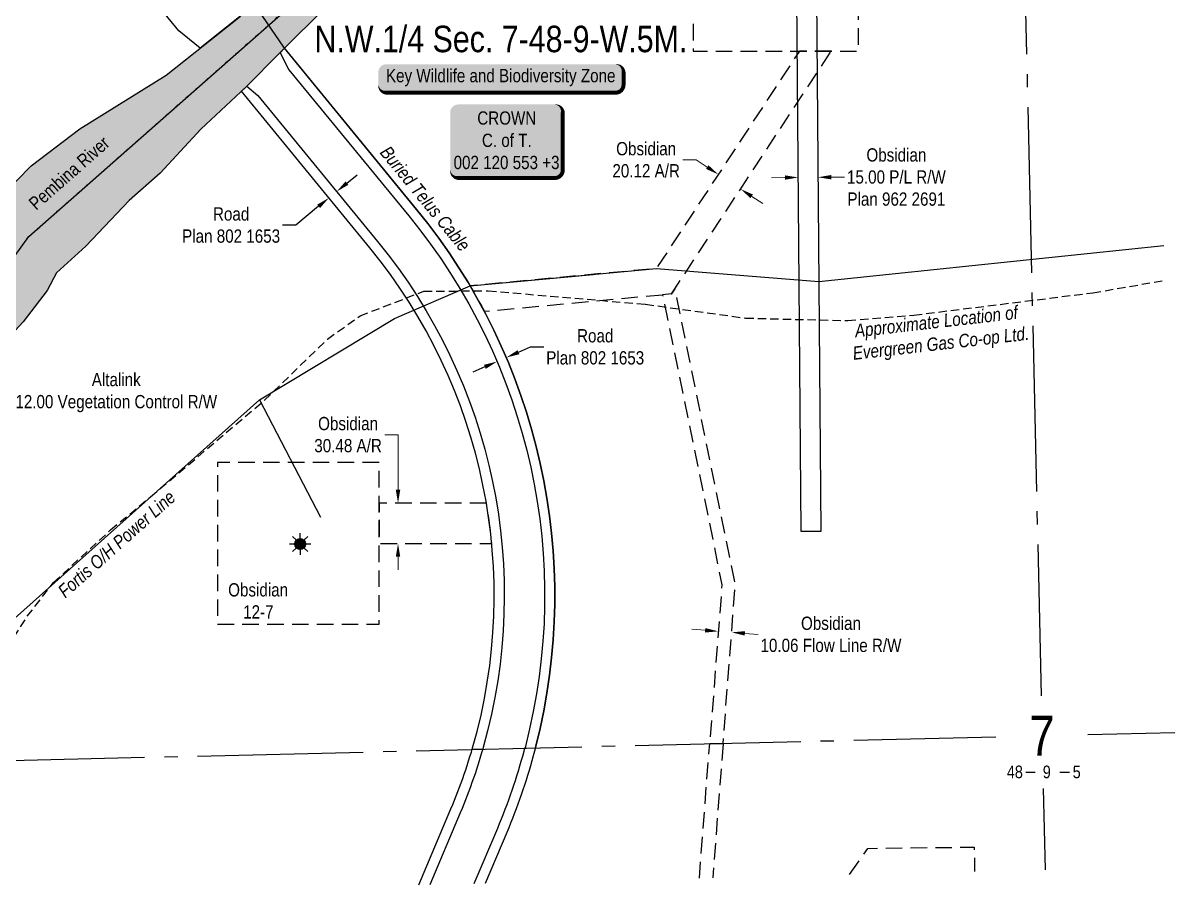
# Model space of a CAD drawing. Extents: x 610781 to 613451, y 5887607 to 5892660.
# Drawn here: x 612582 to 613451, y 5887615 to 5888266 of the extents above; entities that cross this region are included whole.
import ezdxf
from ezdxf.enums import TextEntityAlignment as Align

# ---------------------------------------------------------------- set-up
doc = ezdxf.new("R2010")
doc.units = 0
doc.header["$LTSCALE"] = 5
doc.header["$PDSIZE"] = -1.5
for name, pattern in [('foc-ACCESSROAD', [3.75, 2.5, -1.25]), ('foc-QUARTERLINE', [33, 25, -3, 2, -3]), ('foc-WHEELTRACKS', [2, 0.4, -1.6]), ('UG_PIPE', [1.875, 1.25, -0.625])]:
    doc.linetypes.add(name, pattern=pattern)
doc.layers.get('Defpoints').update_dxf_attribs({"color": 9})
for name, color, linetype in [('10', 1, 'Continuous'), ('9', 3, 'Continuous'), ('AS-OWNER', 7, 'Continuous'), ('AS-PIPE-UG', 44, 'UG_PIPE'), ('AS-PIPE-UG-T', 44, 'Continuous'), ('AS-POWER', 104, 'foc-POWER'), ('AS-TELUS', 224, 'foc-TEL'), ('AS-WILDLIFE-BLOCK', 131, 'Continuous'), ('C-AR', 13, 'foc-ACCESSROAD'), ('C-RW', 13, 'Continuous'), ('C-SYMBOL', 7, 'Continuous'), ('C-WS', 13, 'foc-ACCESSROAD'), ('C-WS-S', 13, 'Continuous'), ('L-SECLBL', 7, 'Continuous'), ('L-SECQ', 8, 'foc-QUARTERLINE'), ('L-TITLEDB', 4, 'Continuous'), ('L-TITLEDB-T', 4, 'Continuous'), ('T-WATER', 160, 'Continuous'), ('T-WATER-H', 133, 'Continuous'), ('T-WATER-P3', 160, 'foc-WHEELTRACKS'), ('T-WATER-T', 170, 'Continuous')]:
    doc.layers.add(name, color=color, linetype=linetype)
for name, color, linetype, lineweight in [('C-AR-T', 13, 'Continuous', 9), ('C-FLOWLINE-T', 13, 'Continuous', 9), ('C-RW-T', 13, 'Continuous', 9), ('C-WS-T', 13, 'Continuous', 9), ('F-EZE-T', 190, 'Continuous', 9)]:
    doc.layers.add(name, color=color, linetype=linetype, lineweight=lineweight)
doc.styles.add('175L', font='ARIALN.TTF', dxfattribs={"height": 20})
doc.styles.add('80', font='ARIALN.TTF', dxfattribs={"height": 10})
doc.styles.add('80CG', font='ARIALN.TTF', dxfattribs={"height": 10})
doc.styles.add('80L', font='ARIALN.TTF', dxfattribs={"height": 10})
doc.styles.add('foc-LtypeFont', font='ARIALN.TTF', dxfattribs={"height": 7.35})
doc.styles.add('SIMPLEX', font='ARIALN.TTF')
doc.styles.add('TXT', font='ARIALN.TTF', dxfattribs={"height": 0.2})
doc.linetypes.add('foc-POWER', pattern='A,6,-1,["P",foc-LtypeFont,S=0.2,R=0,X=-0.625,Y=-0.75],-1.24,4', length=12.24)
doc.linetypes.add('foc-POWER-NOLINE', pattern='A,0,-4,["P",foc-LtypeFont,S=0.2,R=0,X=-0.625,Y=-0.75],-8.24', length=12.24)
doc.linetypes.add('foc-TEL', pattern='A,2,-1,["T",foc-LtypeFont,S=0.2,R=0,X=-0.425,Y=-0.75],-1.24,8', length=12.24)
doc.linetypes.add('foc-TEL-NOLINE', pattern='A,0,-2,["T",foc-LtypeFont,S=0.2,R=0,X=-0.425,Y=-0.75],-10.24', length=12.24)
doc.linetypes.add('foc-TOPO-flowdirection-NOLINE', pattern='A,0,[">",foc-LtypeFont,S=0.3,R=0,X=0,Y=-0.945],-20,[">",foc-LtypeFont,S=0.3,R=0,X=0,Y=-0.945],0', length=20)
doc.dimstyles.new('Compass 5 000', dxfattribs={"dimscale": 5, "dimtxt": 9, "dimasz": 2, "dimexe": 0.2, "dimexo": 0.0625, "dimgap": 0.5, "dimtad": 0, "dimtih": 1, "dimtoh": 1, "dimzin": 0, "dimdsep": 46, "dimtxsty": '80CG', "dimcen": 0.1, "dimse1": 1, "dimse2": 1, "dimclrd": 256, "dimclrt": 256, "dimaunit": 1, "dimadec": 4, "dimazin": 0, "dimtfac": 0.06, "dimtofl": 0, "dimtmove": 0, "dimatfit": 1, "dimfxl": 0.2, "dimtolj": 1, "dimtzin": 0, "dimlwd": -1, "dimarcsym": 0})

# ---------------------------------------------------------------- blocks, each defined once
blk = doc.blocks.new('L-SECLBL')
at = {"layer": '9', "color": 7}
for p, q in [((-5.08, -27.83), (-12.29, -27.83)), ((20.7, -27.83), (13.5, -27.83))]:
    blk.add_line(p, q, dxfattribs=at)
at = {"layer": '10', "color": 2, "style": 'SIMPLEX'}
blk.add_attdef('SEC', text='', height=30, dxfattribs=at).set_placement((0, 0), align=Align.MIDDLE)
at = {"layer": '10', "color": 5, "style": '80L'}
blk.add_attdef('TWP', text='', height=9.5, dxfattribs=at).set_placement((-14.43, -27.37), align=Align.MIDDLE_RIGHT)
blk.add_attdef('RGE', text='', height=9.5, dxfattribs=at).set_placement((3.62, -27.37), align=Align.MIDDLE_CENTER)
blk.add_attdef('MER', text='', height=9.5, dxfattribs=at).set_placement((23.17, -27.37), align=Align.MIDDLE_LEFT)
blk = doc.blocks.new('GAS')
h = blk.add_hatch(color=255)
h.dxf.hatch_style = 1
edge = h.paths.add_edge_path()
edge.add_arc((0, 0), 0.9, 0, 360)
for p, q in [((-0.81, 0), (-1.62, 0)), ((-0.57, 0.57), (-1.14, 1.14)), ((0, 0.81), (0, 1.62)), ((0.57, 0.57), (1.14, 1.14)), ((1.62, 0), (0.81, 0)), ((-0.57, -0.57), (-1.14, -1.14)), ((0, -0.81), (0, -1.62)), ((1.14, -1.14), (0.57, -0.57))]:
    blk.add_line(p, q)
blk.add_circle((0, 0), 0.8)
blk = doc.blocks.new('*D519')
at = {"layer": 'Defpoints', "color": 0, "transparency": 16777216}
for p in [(612554.34, 5887986.51), (612544.27, 5887903.15), (612556.27, 5887903.43)]:
    blk.add_point(p, dxfattribs=at)
at = {"layer": 'F-EZE-T', "transparency": 16777216}
for p, q in [((612532.35, 5887986), (612522.35, 5887985.77)), ((612564.34, 5887986.74), (612574.34, 5887986.97))]:
    blk.add_line(p, q, dxfattribs=at)
for points in [[(612532.31, 5887987.67), (612532.39, 5887984.34), (612542.35, 5887986.23)], [(612564.3, 5887988.41), (612564.38, 5887985.08), (612554.34, 5887986.51)]]:
    blk.add_solid(points, dxfattribs=at)
at = {"layer": 'F-EZE-T', "transparency": 16777216, "insert": (612652.27, 5887986.97), "char_height": 10, "attachment_point": 5, "style": '80CG'}
blk.add_mtext('\\A1;Altalink\\P12.00 Vegetation Control R/W', dxfattribs=at)
blk = doc.blocks.new('*U525')
h = blk.add_hatch(color=255)
edge = h.paths.add_edge_path()
edge.add_line((-86.5, -11.5), (86.5, -11.5))
edge.add_arc((86.5, -5.5), 6, 270, 360)
edge.add_line((92.5, -5.5), (92.5, 4))
edge.add_arc((86.5, 4), 6, 0, 90)
edge.add_line((86.5, 10), (-86.5, 10))
edge.add_arc((-86.5, 4), 6, 90, 180)
edge.add_line((-92.5, 4), (-92.5, -5.5))
edge.add_arc((-86.5, -5.5), 6, 180, 270)
at = {"color": 131, "flags": 128}
blk.add_lwpolyline([(-86.5, -11.5, 3, 3, 0), (86.5, -11.5, 3, 3, 0.414214), (92.5, -5.5, 3, 3, 0), (92.5, 4, 3, 0, 0.414214), (86.5, 10, 0, 0, 0), (-86.5, 10, 0, 0, 0.414214), (-92.5, 4, 0, 0, 0), (-92.5, -5.5, 0, 3, 0.414214)], format="xyseb", close=True, dxfattribs=at)
at = {"color": 131, "style": '80'}
blk.add_attdef('ENTER_TEXT_001', (-35.99, -5), '', height=10, dxfattribs=at)
blk = doc.blocks.new('*D543')
at = {"layer": 'C-FLOWLINE-T', "transparency": 16777216}
for p, q in [((613096.44, 5887807.61), (613086.47, 5887808.37)), ((613126.41, 5887805.3), (613136.38, 5887804.53))]:
    blk.add_line(p, q, dxfattribs=at)
for points in [[(613096.57, 5887809.27), (613096.31, 5887805.94), (613106.41, 5887806.84)], [(613126.54, 5887806.96), (613126.28, 5887803.64), (613116.44, 5887806.07)]]:
    blk.add_solid(points, dxfattribs=at)
at = {"layer": 'Defpoints', "color": 0, "transparency": 16777216}
for p in [(613106.63, 5887809.64), (613116.65, 5887808.87), (613116.44, 5887806.07)]:
    blk.add_point(p, dxfattribs=at)
at = {"layer": 'C-FLOWLINE-T', "transparency": 16777216, "insert": (613191.38, 5887804.53), "char_height": 10, "attachment_point": 5, "style": '80CG'}
blk.add_mtext('\\A1;Obsidian\\P10.06 Flow Line R/W', dxfattribs=at)
blk = doc.blocks.new('*D544')
at = {"layer": 'C-RW-T', "transparency": 16777216}
for p, q in [((613156.63, 5888149.19), (613146.63, 5888149.11)), ((613191.63, 5888149.48), (613201.63, 5888149.56))]:
    blk.add_line(p, q, dxfattribs=at)
for points in [[(613156.62, 5888150.86), (613156.65, 5888147.53), (613166.63, 5888149.27)], [(613191.62, 5888151.14), (613191.64, 5888147.81), (613181.63, 5888149.4)]]:
    blk.add_solid(points, dxfattribs=at)
at = {"layer": 'Defpoints', "color": 0, "transparency": 16777216}
for p in [(613181.63, 5888149.4), (613167.34, 5888062.49), (613182.34, 5888062.61)]:
    blk.add_point(p, dxfattribs=at)
at = {"layer": 'C-RW-T', "transparency": 16777216, "insert": (613240.72, 5888149.56), "char_height": 10, "attachment_point": 5, "style": '80CG'}
blk.add_mtext('\\A1;Obsidian\\P15.00 P/L R/W\\PPlan 962 2691', dxfattribs=at)
blk = doc.blocks.new('*D545')
at = {"layer": 'C-AR-T', "transparency": 16777216}
for p, q in [((613089.72, 5888162.58), (613079.72, 5888162.58)), ((613098.07, 5888157.08), (613089.72, 5888162.58)), ((613131.58, 5888135.03), (613139.93, 5888129.53))]:
    blk.add_line(p, q, dxfattribs=at)
for points in [[(613098.98, 5888158.47), (613097.15, 5888155.69), (613106.42, 5888151.58)], [(613132.49, 5888136.42), (613130.66, 5888133.64), (613123.22, 5888140.53)]]:
    blk.add_solid(points, dxfattribs=at)
at = {"layer": 'Defpoints', "color": 0, "transparency": 16777216}
for p in [(613106.42, 5888151.58), (613106.96, 5888152.4), (613123.76, 5888141.34)]:
    blk.add_point(p, dxfattribs=at)
at = {"layer": 'C-AR-T', "transparency": 16777216, "insert": (613051.98, 5888162.58), "char_height": 10, "attachment_point": 5, "style": '80CG'}
blk.add_mtext('\\A1;Obsidian\\P20.12 A/R', dxfattribs=at)
blk = doc.blocks.new('*D553')
at = {"layer": 'C-AR-T', "transparency": 16777216}
for p, q in [((612854.81, 5887955.2), (612864.81, 5887955.2)), ((612864.81, 5887955.2), (612864.81, 5887923.63)), ((612864.81, 5887913.63), (612864.81, 5887923.63)), ((612864.81, 5887863.16), (612864.81, 5887853.16))]:
    blk.add_line(p, q, dxfattribs=at)
for points in [[(612863.14, 5887913.63), (612866.48, 5887913.63), (612864.81, 5887903.63)], [(612863.14, 5887863.16), (612866.48, 5887863.16), (612864.81, 5887873.16)]]:
    blk.add_solid(points, dxfattribs=at)
at = {"layer": 'Defpoints', "color": 0, "transparency": 16777216}
for p in [(612864.36, 5887903.63), (612864.81, 5887903.63), (612864.36, 5887873.16)]:
    blk.add_point(p, dxfattribs=at)
at = {"layer": 'C-AR-T', "transparency": 16777216, "insert": (612827.14, 5887955.2), "char_height": 10, "attachment_point": 5, "style": '80CG'}
blk.add_mtext('\\A1;Obsidian\\P30.48 A/R', dxfattribs=at)
blk = doc.blocks.new('*U621')
h = blk.add_hatch(color=255)
edge = h.paths.add_edge_path()
edge.add_line((-36.5, -28.5), (36.5, -28.5))
edge.add_arc((36.5, -22.5), 6, 270, 360)
edge.add_line((42.5, -22.5), (42.5, 21))
edge.add_arc((36.5, 21), 6, 0, 90)
edge.add_line((36.5, 27), (-36.5, 27))
edge.add_arc((-36.5, 21), 6, 90, 180)
edge.add_line((-42.5, 21), (-42.5, -22.5))
edge.add_arc((-36.5, -22.5), 6, 180, 270)
at = {"color": 14, "flags": 128}
blk.add_lwpolyline([(-36.5, -28.5, 3, 3, 0), (36.5, -28.5, 3, 3, 0.414214), (42.5, -22.5, 3, 3, 0), (42.5, 21, 3, 0, 0.414214), (36.5, 27, 0, 0, 0), (-36.5, 27, 0, 0, 0.414214), (-42.5, 21, 0, 0, 0), (-42.5, -22.5, 0, 3, 0.414214)], format="xyseb", close=True, dxfattribs=at)
at = {"color": 14, "style": '80'}
blk.add_attdef('ENTER_TEXT_001', (-26.85, -4.92), '', height=10, dxfattribs=at)
blk = doc.blocks.new('*D627')
at = {"layer": 'Defpoints', "color": 0, "transparency": 16777216}
for p in [(612786.77, 5888165.39), (612792.66, 5888170.21), (612812.66, 5888133.83)]:
    blk.add_point(p, dxfattribs=at)
at = {"layer": 'L-TITLEDB-T', "transparency": 16777216}
for p, q in [((612826.27, 5888144.99), (612834, 5888151.34)), ((612804.92, 5888127.49), (612787.65, 5888113.32)), ((612787.65, 5888113.32), (612777.65, 5888113.32))]:
    blk.add_line(p, q, dxfattribs=at)
for points in [[(612825.21, 5888146.28), (612827.33, 5888143.71), (612818.54, 5888138.65)], [(612803.87, 5888128.78), (612805.98, 5888126.2), (612812.66, 5888133.83)]]:
    blk.add_solid(points, dxfattribs=at)
at = {"layer": 'L-TITLEDB-T', "transparency": 16777216, "insert": (612738.91, 5888113.32), "char_height": 10, "attachment_point": 5, "style": '80CG'}
blk.add_mtext('\\A1;Road\\PPlan 802 1653', dxfattribs=at)
blk = doc.blocks.new('*D628')
at = {"layer": 'Defpoints', "color": 0, "transparency": 16777216}
for p in [(612944.63, 5888017.68), (612937.67, 5888014.64), (612946.48, 5888013.43)]:
    blk.add_point(p, dxfattribs=at)
at = {"layer": 'L-TITLEDB-T', "transparency": 16777216}
for p, q in [((612955.65, 5888017.43), (612964.81, 5888021.44)), ((612964.81, 5888021.44), (612974.81, 5888021.44)), ((612930.36, 5888006.39), (612921.2, 5888002.39))]:
    blk.add_line(p, q, dxfattribs=at)
for points in [[(612954.98, 5888018.96), (612956.32, 5888015.91), (612946.48, 5888013.43)], [(612929.69, 5888007.92), (612931.03, 5888004.86), (612939.52, 5888010.39)]]:
    blk.add_solid(points, dxfattribs=at)
at = {"layer": 'L-TITLEDB-T', "transparency": 16777216, "insert": (613013.55, 5888021.44), "char_height": 10, "attachment_point": 5, "style": '80CG'}
blk.add_mtext('\\A1;Road\\PPlan 802 1653', dxfattribs=at)

msp = doc.modelspace()

# ---------------------------------------------------------------- hatches: boundary and pattern name
at = {"layer": 'T-WATER-H'}
h = msp.add_hatch(color=256, dxfattribs=at)
h.dxf.hatch_style = 1
h.paths.add_polyline_path([(611842.422, 5888396.426), (611907.512, 5888397.897), (611909.42, 5888410.56), (611914.022, 5888426.304), (611925.642, 5888454.801), (611935.599, 5888465.71), (611953.709, 5888468.509), (611973.123, 5888467.888), (611996.158, 5888456.53), (612007.932, 5888441.657), (612024.301, 5888413.15), (612028.883, 5888400.639), (612067.615, 5888401.515), (612063.31, 5888415.862), (612033.953, 5888469.493), (612002.455, 5888498.703), (611978.214, 5888500.671), (611946.845, 5888503.218), (611928.298, 5888501.956), (611922.736, 5888499.445), (611913.695, 5888495.361), (611889.25, 5888477.742), (611873.823, 5888452.668), (611854.087, 5888409.982)])
h.paths.add_polyline_path([(610801.459, 5888372.901), (610814.275, 5888373.191), (610841.844, 5888384.506), (610878.042, 5888390.995), (610881.94, 5888391.153), (610902.044, 5888391.968), (610918.358, 5888392.628), (610935.083, 5888389.532), (610966.598, 5888376.633), (611079.419, 5888379.183), (611051.915, 5888400.116), (611026.662, 5888416.36), (611012.373, 5888422.939), (610946.078, 5888438.015), (610931.215, 5888443.338), (610913.732, 5888445.946), (610900.831, 5888445.653), (610893.388, 5888445.483), (610880.767, 5888443.089), (610875.881, 5888442.161), (610830.848, 5888424.96), (610802.228, 5888412.074), (610800.591, 5888411.603)])
h.paths.add_polyline_path([(613432.024, 5888562.2), (613431.101, 5888603.277), (613411.329, 5888604.722), (613377.545, 5888613.426), (613349.718, 5888627.924), (613333.321, 5888640.541), (613323.519, 5888648.085), (613244.457, 5888737.036), (613188.016, 5888785.125), (613173.288, 5888793.19), (613097.177, 5888821.434), (613080.076, 5888825.902), (613062.06, 5888828.22), (613042.512, 5888826.238), (613011.703, 5888816.302), (612997.212, 5888809.954), (612972.044, 5888792.512), (612928.857, 5888748.615), (612898.923, 5888714.247), (612874.278, 5888693.79), (612864.821, 5888680.701), (612859.965, 5888665.67), (612857.78, 5888646.944), (612863.685, 5888587.055), (612871.62, 5888541.382), (612875.103, 5888521.342), (612879.341, 5888496.948), (612879.754, 5888457.143), (612877.389, 5888438.594), (612873.08, 5888422.739), (612866.066, 5888409.037), (612831.89, 5888358.284), (612813.097, 5888335.61), (612772.514, 5888292.107), (612746.022, 5888271.058), (612726.293, 5888255.383), (612689.871, 5888226.443), (612624.677, 5888185.921), (612588.109, 5888158.089), (612566.459, 5888135.961), (612539.919, 5888099.313), (612529.674, 5888085.165), (612520.494, 5888068.932), (612489.31, 5888013.781), (612451.171, 5887965.989), (612443.04, 5887953.591), (612444.931, 5887871.563), (612478.035, 5887908.223), (612493.391, 5887934.225), (612522.755, 5887970.501), (612522.934, 5887970.722), (612541.085, 5887996.354), (612542.255, 5887997.609), (612582.134, 5888040.397), (612600.26, 5888063.95), (612607.103, 5888077.234), (612629.257, 5888097.531), (612662.04, 5888131.888), (612685.375, 5888152.56), (612716.158, 5888185.816), (612749.935, 5888217.337), (612753.988, 5888221.405), (612771.917, 5888239.403), (612815.605, 5888283.261), (612876.056, 5888352.659), (612909.999, 5888403.112), (612916.984, 5888418.534), (612921.157, 5888435.449), (612919.602, 5888515.94), (612918.525, 5888522.402), (612915.186, 5888542.445), (612910.523, 5888570.437), (612910.513, 5888614.461), (612914.565, 5888653.33), (612920.275, 5888670.573), (612935.432, 5888697.815), (612953.973, 5888721.435), (613002.561, 5888761.626), (613032.887, 5888779.33), (613048.936, 5888784.753), (613068.835, 5888787.035), (613086.376, 5888784.71), (613119.82, 5888774.993), (613148.927, 5888762.059), (613189.491, 5888737.861), (613211.207, 5888716.085), (613237.537, 5888677.059), (613265.966, 5888643.883), (613310.593, 5888603.435), (613334.543, 5888587.791), (613336.382, 5888586.59), (613367.236, 5888571.964), (613383.332, 5888567.36), (613420.563, 5888561.917)])

# ---------------------------------------------------------------- linework, layer by layer
at = {"layer": 'AS-PIPE-UG'}
msp.add_lwpolyline([(612564.979, 5887786.652), (612585.177, 5887818.209), (612604.995, 5887843.715), (612647.977, 5887883.344), (612678.048, 5887908.313), (612764.156, 5887981.233), (612811.602, 5888027.312), (612836.221, 5888044.92), (612884.316, 5888063.414), (612932.837, 5888063.779), (613051.564, 5888053.594), (613126.868, 5888043.144), (613203.999, 5888041.242), (613253.969, 5888045.429), (613388.857, 5888062.239), (613443.128, 5888071.651)], dxfattribs=at)
at = {"layer": 'AS-POWER', "linetype": 'foc-POWER-NOLINE', "flags": 128}
msp.add_lwpolyline([(612919.135, 5888067.521), (613012.063, 5888076.166)], dxfattribs=at)
at = {"layer": 'AS-POWER', "flags": 128}
for points in [[(612512.223, 5887783.705), (612566.172, 5887808.294), (612760.428, 5887981.43), (612862.145, 5888042.794), (612919.135, 5888067.521)], [(612760.428, 5887981.43), (612806.328, 5887892.886)]]:
    msp.add_lwpolyline(points, dxfattribs=at)
at = {"layer": 'AS-TELUS', "linetype": 'foc-TEL-NOLINE', "flags": 128}
msp.add_lwpolyline([(612144.447, 5888936.046), (612191.534, 5888974.703), (612315.144, 5888824.139), (612461.27, 5888646.187), (612508.254, 5888588.97), (612541.346, 5888548.646), (612569.049, 5888514.9), (612746.515, 5888298.518), (612756.072, 5888280.537), (612756.072, 5888280.537), (612756.63, 5888279.487), (612778.475, 5888247.566), (612878.788, 5888125.187, -0.2387091), (612968.737, 5887720.221), (612967.777, 5887716.52), (612966.787, 5887712.827), (612965.765, 5887709.142), (612964.713, 5887705.466), (612963.632, 5887701.799), (612962.519, 5887698.141), (612961.375, 5887694.493), (612960.201, 5887690.853), (612958.998, 5887687.224), (612957.764, 5887683.605), (612956.5, 5887679.997), (612955.207, 5887676.399), (612953.882, 5887672.812), (612952.529, 5887669.236), (612951.146, 5887665.671), (612949.733, 5887662.118), (612948.29, 5887658.578), (612946.818, 5887655.049), (612930.624, 5887616.697)], format="xyb", dxfattribs=at)
at = {"layer": 'AS-TELUS', "flags": 128}
msp.add_lwpolyline([(613059.705, 5888080.599), (613182.271, 5888070.868), (613442.534, 5888097.882)], dxfattribs=at)
at = {"layer": 'AS-TELUS', "linetype": 'foc-TEL-NOLINE', "flags": 128}
msp.add_lwpolyline([(612919.135, 5888067.521), (613059.705, 5888080.599)], dxfattribs=at)
at = {"layer": 'C-AR', "flags": 128}
for points in [[(613191.747, 5888244.648), (613167.67, 5888244.648), (613059.705, 5888080.599), (612919.135, 5888067.521, -0.0119776), (612929.871, 5888048.321), (613071.192, 5888061.468), (613073.667, 5888065.229)], [(612931.429, 5887903.632), (612850.467, 5887903.632), (612850.467, 5887873.164), (612935.483, 5887873.164, 0.0185883)]]:
    msp.add_lwpolyline(points, format="xyb", close=True, dxfattribs=at)
msp.add_lwpolyline([(613073.667, 5888065.229), (613071.192, 5888061.468), (613064.303, 5888060.827), (613109.121, 5887842.029), (613099.883, 5887722.09), (613109.988, 5887722.334), (613119.256, 5887842.664)], close=True, dxfattribs=at)
for points in [[(613092.093, 5887620.599), (613099.888, 5887722.154), (613109.984, 5887722.398), (613102.19, 5887620.843)], [(613205.448, 5887623.339), (613219.28, 5887643.111), (613299.454, 5887644.045), (613299.668, 5887625.616)]]:
    msp.add_lwpolyline(points, dxfattribs=at)
at = {"layer": 'C-RW', "flags": 128}
msp.add_lwpolyline([(613180.266, 5888316.699), (613183.809, 5887882.256), (613168.808, 5887882.149), (613165.271, 5888316.578)], close=True, dxfattribs=at)
at = {"layer": 'C-WS', "flags": 128}
for points in [[(613211.268, 5888366.424), (613087.499, 5888366.424), (613087.499, 5888244.648), (613212.257, 5888244.648)], [(612850.467, 5887934.1), (612728.595, 5887934.1), (612728.595, 5887812.228), (612850.467, 5887812.228), (612850.467, 5887873.164)]]:
    msp.add_lwpolyline(points, close=True, dxfattribs=at)
at = {"layer": 'L-SECQ'}
for p, q in [((613332.35, 5888532.232), (613349.878, 5887758.124)), ((613385.053, 5887728.976), (613450.849, 5887730.566)), ((612548.703, 5887708.762), (613315.818, 5887727.302)), ((613351.462, 5887688.169), (613352.849, 5887626.902))]:
    msp.add_line(p, q, dxfattribs=at)
at = {"layer": 'L-TITLEDB'}
msp.add_lwpolyline([(612756.63, 5888279.487), (612715.468, 5888246.781), (612699.448, 5888259.855), (612543.621, 5888449.84), (612531.275, 5888464.901), (612530.164, 5888512.945), (612569.869, 5888513.9), (612746.515, 5888298.518), (612756.63, 5888279.487)], close=True, dxfattribs=at)
for points in [[(612775.81, 5888243.311), (612782.56, 5888230.575), (612872.902, 5888120.361, -0.2400327), (612960.838, 5887720.059), (612960.486, 5887718.714), (612968.395, 5887718.906), (612968.737, 5887720.221, 0.2387091), (612878.788, 5888125.187), (612779.185, 5888246.7)], [(612750.65, 5888218.055), (612759.012, 5888211.23), (612849.364, 5888101.068, -0.2455594), (612929.044, 5887719.292), (612928.664, 5887717.945), (612920.693, 5887717.753), (612921.086, 5887719.061, 0.2470101), (612843.478, 5888096.246), (612746.668, 5888214.288)]]:
    msp.add_lwpolyline(points, format="xyb", close=True, dxfattribs=at)
for points in [[(612880.491, 5887615.485), (612904.747, 5887672.942), (612906.094, 5887676.169), (612907.413, 5887679.407), (612908.706, 5887682.657), (612909.971, 5887685.916), (612911.208, 5887689.188), (612912.417, 5887692.469), (612913.599, 5887695.76), (612914.752, 5887699.061), (612915.878, 5887702.372), (612916.976, 5887705.691), (612918.046, 5887709.021), (612919.087, 5887712.359), (612920.101, 5887715.705), (612920.693, 5887717.753), (612928.664, 5887717.945), (612928.088, 5887715.906), (612927.1, 5887712.566), (612926.083, 5887709.234), (612925.039, 5887705.91), (612923.968, 5887702.595), (612922.869, 5887699.29), (612921.743, 5887695.993), (612920.589, 5887692.706), (612919.409, 5887689.428), (612918.201, 5887686.161), (612916.967, 5887682.903), (612915.705, 5887679.656), (612914.417, 5887676.419), (612913.102, 5887673.193), (612911.761, 5887669.978), (612888.84, 5887615.687)], [(612922.272, 5887616.495), (612939.971, 5887658.412), (612941.443, 5887661.949), (612942.885, 5887665.497), (612944.296, 5887669.057), (612945.677, 5887672.63), (612947.028, 5887676.213), (612948.349, 5887679.809), (612949.639, 5887683.415), (612950.898, 5887687.032), (612952.127, 5887690.659), (612953.324, 5887694.297), (612954.491, 5887697.945), (612955.627, 5887701.603), (612956.732, 5887705.27), (612957.807, 5887708.947), (612958.849, 5887712.632), (612959.86, 5887716.326), (612960.486, 5887718.714), (612968.395, 5887718.906), (612967.777, 5887716.52), (612966.787, 5887712.827), (612965.765, 5887709.142), (612964.713, 5887705.466), (612963.632, 5887701.799), (612962.519, 5887698.141), (612961.375, 5887694.493), (612960.201, 5887690.853), (612958.998, 5887687.224), (612957.764, 5887683.605), (612956.5, 5887679.997), (612955.207, 5887676.399), (612953.882, 5887672.812), (612952.529, 5887669.236), (612951.146, 5887665.671), (612949.733, 5887662.118), (612948.29, 5887658.578), (612946.818, 5887655.049), (612930.624, 5887616.697)]]:
    msp.add_lwpolyline(points, dxfattribs=at)
at = {"layer": 'T-WATER'}
for points in [[(612815.605, 5888283.261), (612771.917, 5888239.403), (612753.988, 5888221.405), (612749.935, 5888217.337), (612716.158, 5888185.816), (612685.375, 5888152.56), (612662.04, 5888131.888), (612629.257, 5888097.531), (612607.103, 5888077.234), (612600.26, 5888063.95), (612582.134, 5888040.397), (612542.255, 5887997.609)], [(612566.459, 5888135.961), (612588.109, 5888158.089), (612624.677, 5888185.921), (612689.871, 5888226.443), (612726.293, 5888255.383), (612746.022, 5888271.058)]]:
    msp.add_lwpolyline(points, dxfattribs=at)
at = {"layer": 'T-WATER-P3', "linetype": 'foc-TOPO-flowdirection-NOLINE', "flags": 128}
msp.add_lwpolyline([(612444.069, 5887908.954), (612455.723, 5887923.689), (612586.221, 5888104.651), (612795.266, 5888289.101), (612848.307, 5888348.779), (612882.499, 5888397.525), (612898.676, 5888433.781), (612900.144, 5888453.659), (612898.091, 5888513.274), (612885.712, 5888612.082), (612891.443, 5888671.22), (612940.302, 5888734.003), (612984.426, 5888774.225), (613018.01, 5888795.575), (613056.102, 5888806.701), (613075.995, 5888806.243), (613169.494, 5888773.092), (613202.008, 5888750.264), (613230.669, 5888722.632), (613309.081, 5888632.693), (613340.918, 5888608.752), (613376.838, 5888591.41), (613415.949, 5888583.717), (613431.533, 5888584.053)], dxfattribs=at)
at = {"layer": 'T-WATER-P3', "flags": 128}
msp.add_lwpolyline([(612444.069, 5887908.954), (612455.723, 5887923.689), (612586.221, 5888104.651), (612795.266, 5888289.101), (612848.307, 5888348.779), (612882.499, 5888397.525), (612898.676, 5888433.781), (612900.144, 5888453.659), (612898.091, 5888513.274), (612885.712, 5888612.082), (612891.443, 5888671.22), (612940.302, 5888734.003), (612984.426, 5888774.225), (613018.01, 5888795.575), (613056.102, 5888806.701), (613075.995, 5888806.243), (613169.494, 5888773.092), (613202.008, 5888750.264), (613230.669, 5888722.632), (613309.081, 5888632.693), (613340.918, 5888608.752), (613376.838, 5888591.41), (613415.949, 5888583.717), (613431.533, 5888584.053)], dxfattribs=at)

# ---------------------------------------------------------------- block references
at = {"layer": 'AS-OWNER'}
ref = msp.add_blockref('*U621', (612946.633, 5888177.356), dxfattribs=dict(at, xscale=0.9992244104333442, yscale=0.9992244104333442, zscale=0.9992244104333442))
ref.add_attrib('ENTER_TEXT_001', 'CROWN', (612924.591, 5888189.119), dxfattribs={"layer": '0', "color": 14, "height": 9.9922, "style": '80'})
ref.add_attrib('ENTER_TEXT_002', 'C. of T.', (612928.084, 5888172.288), dxfattribs={"layer": '0', "color": 14, "height": 9.9922, "style": '80'})
ref.add_attrib('ENTER_TEXT_003', '002 120 553 +3', (612906.729, 5888155.593), dxfattribs={"layer": '0', "color": 14, "height": 9.99224, "style": '80'})
at = {"layer": 'AS-WILDLIFE-BLOCK', "color": 3}
ref = msp.add_blockref('*U525', (612942.445, 5888224.714), dxfattribs=dict(at, xscale=0.999609, yscale=0.999609, zscale=0.999609))
ref.add_attrib('ENTER_TEXT_001', 'Key Wildlife and Biodiversity Zone', (612855.706, 5888221.1), dxfattribs={"layer": '0', "color": 131, "height": 9.99609, "style": '80'})
at = {"layer": 'C-WS-S', "xscale": 5.000000000000025, "yscale": 5.000000000000025, "zscale": 5.000000000000025}
msp.add_blockref('GAS', (612791.01, 5887872.687), dxfattribs=at)
at = {"layer": 'L-SECLBL', "color": 3, "xscale": 0.999609, "yscale": 0.999609, "zscale": 0.999609}
msp.add_blockref('L-SECLBL', (613350.557, 5887728.142), dxfattribs=at).add_auto_attribs({'SEC': '7', 'TWP': '48', 'RGE': '9', 'MER': '5'})

# ---------------------------------------------------------------- texts
at = {"layer": 'AS-PIPE-UG-T', "insert": (613197.095, 5888037.139), "char_height": 10, "attachment_point": 1, "rotation": 6.564911, "style": '80L'}
msp.add_mtext_dynamic_manual_height_columns('\\pi11.81721;{\\fArial Narrow|b0|i1|c0|p34;Approximate Location of \\P\\pi8.31789;Evergreen Gas Co-op Ltd.}', width=148.67535, gutter_width=47.5, heights=[0], dxfattribs=at)
at = {"layer": 'AS-POWER', "insert": (612607.178, 5887838.983), "char_height": 9.99239, "attachment_point": 1, "rotation": 41.709784, "style": '175L'}
msp.add_mtext_dynamic_manual_height_columns('{\\fArial Narrow|b0|i1|c0|p34;Fortis O/H Power Line}', width=112.24573, gutter_width=99.961, heights=[0], dxfattribs=at)
at = {"layer": 'AS-TELUS', "insert": (612858.349, 5888174.151), "char_height": 9.99609, "attachment_point": 1, "rotation": 309.385263, "style": '175L'}
msp.add_mtext_dynamic_manual_height_columns('{\\fArial Narrow|b0|i1|c0|p34;Buried Telus Cable}', width=97.19704, gutter_width=99.961, heights=[0], dxfattribs=at)
at = {"layer": 'C-SYMBOL', "color": 3, "style": '175L'}
msp.add_text('N.W.1/4 Sec. 7-48-9-W.5M.', height=19.99218, dxfattribs=at).set_placement((612942.418, 5888237.771), align=Align.BOTTOM_CENTER)
at = {"layer": 'C-WS-T', "insert": (612730.413, 5887843.153), "char_height": 10, "attachment_point": 1, "style": '80L'}
msp.add_mtext_dynamic_manual_height_columns('\\pi6.25629;Obsidian\\P\\pi17.59668;12-7', width=56.34615, gutter_width=50, heights=[0], dxfattribs=at)
at = {"layer": 'T-WATER-T', "insert": (612613.384, 5888156.377), "char_height": 9.99609, "width": 79.44084, "attachment_point": 2, "rotation": 41.423387, "style": 'TXT'}
msp.add_mtext('Pembina River', dxfattribs=at)

# ---------------------------------------------------------------- dimensions: what is measured, and where the dimension line sits
at = {"layer": 'C-AR-T'}
dim = msp.add_aligned_dim(p1=(613123.76, 5888141.344), p2=(613106.959, 5888152.4), distance=0.977, text='Obsidian\\P20.12 A/R', dimstyle='Compass 5 000', dxfattribs=at)
dim.commit()
dim.dimension.update_dxf_attribs({"geometry": '*D545', "text_midpoint": (613051.98, 5888162.579)})
dim = msp.add_linear_dim(base=(612864.81, 5887903.632), p1=(612864.363, 5887873.164), p2=(612864.363, 5887903.632), angle=90, text='Obsidian\\P30.48 A/R', dimstyle='Compass 5 000', override={"dimtmove": 1}, dxfattribs=at)
dim.commit()
dim.dimension.update_dxf_attribs({"geometry": '*D553', "text_midpoint": (612858.312, 5887955.198), "dimtype": 161})
at = {"layer": 'C-FLOWLINE-T'}
dim = msp.add_aligned_dim(p1=(613106.626, 5887809.638), p2=(613116.652, 5887808.866), distance=-2.809, text='Obsidian\\P10.06 Flow Line R/W', dimstyle='Compass 5 000', dxfattribs=at)
dim.commit()
dim.dimension.update_dxf_attribs({"geometry": '*D543', "text_midpoint": (613191.378, 5887804.529)})
at = {"layer": 'C-RW-T'}
dim = msp.add_linear_dim(base=(613181.63, 5888149.396), p1=(613167.34, 5888062.487), p2=(613182.338, 5888062.609), angle=0.467252, text='Obsidian\\P15.00 P/L R/W\\PPlan 962 2691', dimstyle='Compass 5 000', dxfattribs=at)
dim.commit()
dim.dimension.update_dxf_attribs({"geometry": '*D544', "text_midpoint": (613240.716, 5888149.559), "dimtype": 161})
at = {"layer": 'F-EZE-T'}
dim = msp.add_linear_dim(base=(612554.345, 5887986.511), p1=(612544.273, 5887903.151), p2=(612556.269, 5887903.429), angle=1.327023, text='Altalink\\P12.00 Vegetation Control R/W', dimstyle='Compass 5 000', dxfattribs=at)
dim.commit()
dim.dimension.update_dxf_attribs({"geometry": '*D519', "text_midpoint": (612652.273, 5887986.974), "dimtype": 161})
at = {"layer": 'L-TITLEDB-T'}
dim = msp.add_linear_dim(base=(612812.655, 5888133.829), p1=(612792.656, 5888170.21), p2=(612786.774, 5888165.386), angle=219.356205, text='Road\\PPlan 802 1653', dimstyle='Compass 5 000', dxfattribs=at)
dim.commit()
dim.dimension.update_dxf_attribs({"geometry": '*D627', "text_midpoint": (612738.912, 5888113.319), "dimtype": 161})
dim = msp.add_aligned_dim(p1=(612937.67, 5888014.637), p2=(612944.63, 5888017.678), distance=-4.633, text='Road\\PPlan 802 1653', dimstyle='Compass 5 000', dxfattribs=at)
dim.commit()
dim.dimension.update_dxf_attribs({"geometry": '*D628', "text_midpoint": (613013.547, 5888021.437)})

doc.saveas('drawing.dxf')
